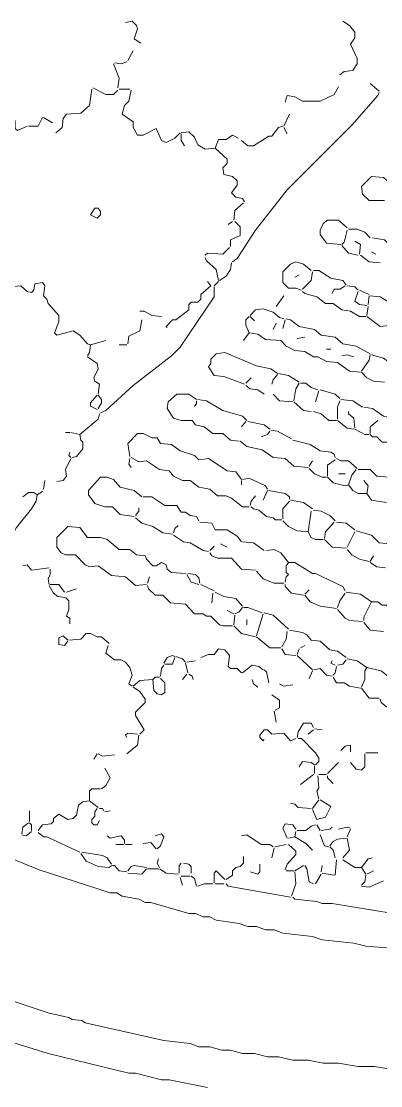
# Model space of a CAD drawing. Header units: millimetres. Extents: x 0 to 150953, y 0 to 85148.
# Drawn here: x 18063 to 27978, y 19600 to 48932 of the extents above; entities that cross this region are included whole.
import ezdxf

# ---------------------------------------------------------------- set-up
doc = ezdxf.new("R2010")
doc.units = ezdxf.units.MM
doc.layers.add('LINEWORK', color=7, linetype='CONTINUOUS', lineweight=0, plot=False)

msp = doc.modelspace()

# ---------------------------------------------------------------- linework, layer by layer
at = {"layer": 'LINEWORK'}
for points in [[(20940.54, 48901.432), (21121.321, 48931.566), (21241.842, 48811.041), (21271.972, 48720.651), (21181.581, 48449.478), (21362.363, 48328.953)], [(26936.464, 48931.566), (27117.245, 48811.041), (27267.896, 48630.26), (27267.896, 48479.612), (27147.376, 48298.83), (27328.158, 47907.133), (27328.158, 47756.486), (27207.636, 47575.704), (26966.595, 47545.57), (26846.073, 47455.179)], [(21151.451, 48118.049), (21000.799, 47846.876)], [(20970.67, 47816.742), (20820.018, 47756.486), (20639.236, 47786.608)], [(20609.106, 47756.486), (20759.758, 47364.788), (20729.627, 47093.616)], [(20006.5, 47063.482), (19946.241, 46611.528), (19705.198, 46400.623), (19313.505, 46370.489), (19223.114, 46249.967), (19192.983, 46008.926), (19012.201, 45858.276)], [(20036.632, 47093.616), (20398.195, 46912.834), (20609.106, 46912.834), (20729.627, 47033.359)], [(20759.758, 47063.482), (21061.06, 47063.482)], [(21091.19, 47033.359), (21030.931, 46732.053), (20910.409, 46611.528), (20850.149, 46370.489), (21151.451, 46159.576), (21151.451, 46008.926), (21271.972, 45798.013), (21422.624, 45798.013), (21784.187, 45978.795), (21934.839, 45647.363), (22055.359, 45587.103), (22296.402, 45707.622), (22447.053, 45858.276)], [(27930.763, 46973.091), (27900.631, 46882.7), (27177.505, 46069.186), (25399.82, 44291.501), (24526.043, 43176.68), (24013.826, 42393.293), (23893.307, 42302.903)], [(26815.942, 47123.75), (26695.422, 46912.834), (26303.728, 46732.053), (25821.643, 46732.053), (25610.733, 46852.577), (25399.82, 46882.7), (25339.56, 46701.919)], [(27689.721, 47214.141), (27930.763, 47003.225)], [(17053.735, 46099.317), (17144.125, 46189.708), (17264.646, 46219.839), (17355.037, 46340.355), (17294.776, 46701.919), (17385.167, 46792.309), (17565.948, 46732.053), (17656.339, 46641.662), (17656.339, 46340.355), (17897.382, 46189.708), (17897.382, 45978.795), (17957.643, 45918.535), (18228.815, 46039.057)], [(25460.079, 46370.489), (25309.429, 46039.057)], [(18650.638, 46280.099), (18530.118, 46039.057), (18258.945, 46039.057)], [(18680.769, 46280.099), (18921.811, 46129.448)], [(22477.184, 45858.276), (22688.095, 45888.404), (22838.747, 45737.754), (22929.138, 45526.841), (23140.049, 45406.322), (23411.222, 45436.45)], [(22477.184, 45828.144), (22477.184, 45647.363), (22567.575, 45496.712)], [(24043.957, 45707.622), (23893.307, 45798.013), (23712.525, 45677.494), (23501.613, 45677.494), (23411.222, 45436.45)], [(25279.298, 46039.057), (25158.778, 46008.926), (24977.997, 45767.885), (24887.606, 45767.885), (24465.78, 45496.712), (24315.13, 45496.712), (24134.348, 45647.363)], [(25309.429, 46008.926), (25399.82, 45828.144)], [(23411.222, 45436.45), (23742.654, 45135.149), (23742.654, 45014.627), (23622.135, 44894.105), (23652.263, 44713.323), (23893.307, 44653.064), (24013.826, 44532.542), (24013.826, 44412.023), (23863.176, 44201.11), (23983.698, 44080.588), (24164.479, 44050.459), (24224.739, 43960.068)], [(28262.195, 44442.151), (28051.285, 44622.933), (27719.85, 44653.064), (27448.677, 44381.891), (27478.808, 44170.979), (27659.59, 43990.197), (28081.413, 43990.197)], [(24194.608, 43929.937), (23953.567, 43719.024), (23923.435, 43447.852)], [(23893.307, 43417.724), (23772.785, 43327.333)], [(23953.567, 43417.724), (24104.217, 43267.07), (24104.217, 43026.029), (23833.045, 42905.507), (23833.045, 42724.725)], [(27056.986, 43236.942), (26815.942, 43447.852), (26514.641, 43447.852), (26394.119, 43357.461), (26303.728, 43176.68), (26303.728, 43056.16), (26484.509, 42815.116), (26876.204, 42784.988)], [(27056.986, 43176.68), (26966.595, 42845.247), (26906.332, 42784.988)], [(27087.114, 43206.811), (27328.158, 43206.811), (27539.068, 43116.42), (27689.721, 42965.769)], [(27267.896, 42875.379), (27418.549, 42784.988), (27388.418, 42513.815)], [(27749.981, 42965.769), (28081.413, 42905.507), (28171.804, 42815.116)], [(23802.916, 42694.597), (23622.135, 42513.815), (23200.309, 42543.944), (23140.049, 42483.684)], [(26906.332, 42754.857), (27087.114, 42543.944), (27358.286, 42483.684)], [(27719.85, 42574.075), (27840.372, 42513.815)], [(23140.049, 42423.425), (23170.18, 42333.034), (23441.353, 42091.99), (23501.613, 41790.689)], [(23863.176, 42272.771), (23833.045, 42091.99), (23712.525, 41911.208), (23531.744, 41790.689)], [(26062.687, 42061.861), (25851.774, 42242.643), (25640.861, 42302.903), (25490.211, 42242.643), (25279.298, 42031.73), (25279.298, 41730.426), (25429.951, 41579.776), (25640.861, 41579.776), (25791.514, 41519.516)], [(27418.549, 42483.684), (27659.59, 42302.903), (27960.894, 42272.771)], [(26092.815, 42031.73), (26062.687, 41790.689), (25821.643, 41549.645)], [(26122.946, 42061.861), (26273.597, 42061.861), (26605.032, 41850.948), (26936.464, 41790.689), (27026.854, 41670.167)], [(17776.861, 41609.907), (18048.034, 41640.036), (18228.815, 41489.385), (18349.336, 41459.254), (18409.597, 41519.516), (18439.727, 41700.298), (18650.638, 41730.426), (18710.899, 41640.036), (18680.769, 41368.863), (18771.16, 41278.472), (18801.29, 41157.953), (19102.592, 40826.518), (19102.592, 40645.737), (18982.072, 40344.436), (19042.333, 40284.173), (19494.287, 40404.695), (19675.068, 40284.173), (19885.98, 40043.132), (19976.371, 40013.001)], [(23200.309, 41760.558), (23290.7, 41640.036)], [(23501.613, 41760.558), (23381.091, 41640.036)], [(25731.252, 41941.339), (25610.733, 41881.08)], [(23381.091, 41609.907), (23381.091, 41338.735), (22447.053, 39952.741), (22206.011, 39711.7), (21151.451, 38898.183), (20398.195, 38205.187), (20247.543, 38144.925)], [(23290.7, 41640.036), (23019.529, 41398.994), (23019.529, 41278.472), (22929.138, 41188.082), (22748.356, 41188.082), (22688.095, 41127.822), (22688.095, 40977.171), (22326.532, 40705.999), (22236.141, 40705.999), (22055.359, 40525.217), (22085.489, 40495.086)], [(25309.429, 41368.863), (25098.516, 41067.562)], [(25821.643, 41489.385), (25881.905, 41429.126), (26213.337, 41338.735), (26454.378, 41157.953), (26665.291, 41157.953), (26906.332, 40977.171), (27147.376, 40947.04), (27388.418, 40796.39), (27569.199, 40796.39)], [(26996.723, 41640.036), (26846.073, 41549.645), (26695.422, 41549.645), (26635.16, 41429.126)], [(27056.986, 41640.036), (27267.896, 41609.907), (27358.286, 41519.516)], [(27358.286, 41489.385), (27267.896, 41218.213), (27388.418, 41127.822), (27599.33, 41097.691)], [(27388.418, 41519.516), (27659.59, 41398.994)], [(27659.59, 41368.863), (27629.459, 41127.822)], [(27689.721, 41368.863), (27960.894, 41338.735), (28201.935, 41188.082), (28382.717, 41188.082), (28473.107, 41127.822), (28503.239, 41037.431)], [(27629.459, 41067.562), (27599.33, 40826.518)], [(21332.233, 40947.04), (21452.754, 40947.04), (21663.666, 40826.518), (21934.839, 40796.39)], [(24345.261, 40796.39), (24254.87, 40705.999), (24254.87, 40555.346), (24345.261, 40344.436)], [(24375.39, 40826.518), (24526.043, 40977.171), (24736.953, 41007.3), (25008.125, 40916.909), (25188.907, 40766.259), (25309.429, 40736.127)], [(24375.39, 40796.39), (24495.912, 40675.868)], [(27599.33, 40796.39), (27960.894, 40525.217), (28292.326, 40555.346)], [(21392.494, 40705.999), (21332.233, 40404.695), (21030.931, 40254.045), (21000.799, 40043.132)], [(25098.516, 40615.608), (25008.125, 40434.827)], [(25339.56, 40705.999), (25279.298, 40464.955)], [(25369.688, 40736.127), (25490.211, 40705.999), (25731.252, 40525.217), (26153.077, 40434.827), (26333.859, 40284.173), (26725.551, 40223.914), (26936.464, 40043.132), (27298.027, 39982.872), (27689.721, 39771.96)], [(24345.261, 40344.436), (24194.608, 40133.523)], [(24345.261, 40344.436), (24586.302, 40314.305), (24797.215, 40163.654), (25219.038, 40133.523), (25369.688, 39982.872), (25610.733, 39862.35), (25881.905, 39832.219), (26122.946, 39681.569), (26243.468, 39681.569), (26484.509, 39561.047), (26785.813, 39530.918), (27117.245, 39289.874), (27418.549, 39259.746)], [(25881.905, 40223.914), (25670.992, 40193.783)], [(19976.371, 40013.001), (19946.241, 39802.091), (19885.98, 39711.7)], [(20398.195, 40133.523), (19976.371, 40013.001)], [(20759.758, 40013.001), (20970.67, 40013.001)], [(26484.509, 39892.482), (26605.032, 39892.482)], [(19885.98, 39681.569), (20157.152, 39500.787), (20187.282, 39350.137), (20066.761, 39109.093), (20096.891, 39018.702), (20217.413, 38928.311), (20187.282, 38657.141)], [(25128.647, 39229.615), (24947.866, 39350.137), (24556.171, 39440.528), (23682.394, 39802.091), (23441.353, 39771.96), (23290.7, 39621.309), (23290.7, 39500.787), (23230.44, 39410.396), (23381.091, 39169.355), (23652.263, 39139.224), (24224.739, 38928.311)], [(26906.332, 39711.7), (27056.986, 39741.828), (27237.767, 39681.569)], [(27689.721, 39741.828), (27659.59, 39591.178), (27448.677, 39289.874)], [(27719.85, 39741.828), (28051.285, 39651.438), (28171.804, 39561.047)], [(24405.521, 39109.093), (24254.87, 38958.442)], [(25128.647, 39199.484), (25008.125, 39048.833), (24977.997, 38928.311)], [(25158.778, 39229.615), (25429.951, 39169.355), (25731.252, 38988.573)], [(27448.677, 39259.746), (27599.33, 39109.093), (27780.112, 39018.702), (28081.413, 38988.573)], [(24254.87, 38898.183), (24375.39, 38807.789), (24586.302, 38777.661), (24767.084, 38657.141)], [(25731.252, 38958.442), (25640.861, 38807.789), (25580.601, 38476.36)], [(25761.383, 38958.442), (25912.033, 38958.442), (26062.687, 38837.923), (26243.468, 38777.661)], [(26273.597, 38747.532), (26183.206, 38446.226)], [(26303.728, 38777.661), (26725.551, 38657.141), (26846.073, 38536.617)], [(20157.152, 38627.007), (19976.371, 38416.097), (19976.371, 38325.707), (20157.152, 38235.316)], [(20187.282, 38627.007), (20277.673, 38506.488), (20277.673, 38416.097), (20187.282, 38265.444)], [(22899.007, 38506.488), (22688.095, 38657.141), (22356.662, 38657.141), (22115.62, 38446.226), (22085.489, 38265.444), (22266.271, 37994.272), (22477.184, 37934.015), (22778.486, 37934.015), (22868.877, 37813.49), (23109.919, 37753.233), (23350.962, 37572.452), (23622.135, 37572.452), (23833.045, 37391.67), (24074.089, 37361.536)], [(22899.007, 38476.36), (22899.007, 38385.969), (22838.747, 38325.707)], [(22929.138, 38506.488), (23170.18, 38476.36), (23622.135, 38205.187), (24164.479, 38054.534), (24284.999, 37934.015)], [(25008.125, 38657.141), (25188.907, 38476.36), (25550.47, 38446.226)], [(25580.601, 38446.226), (25851.774, 38205.187), (26062.687, 38175.053)], [(26846.073, 38476.36), (26785.813, 38295.578), (26785.813, 37964.143)], [(26876.204, 38506.488), (27207.636, 38476.36), (27478.808, 38295.578)], [(26122.946, 38175.053), (26333.859, 38114.797), (26544.769, 37934.015), (26755.682, 37934.015)], [(27087.114, 38175.053), (27087.114, 38114.797), (27237.767, 37994.272), (27267.896, 37723.099)], [(27508.94, 38295.578), (27749.981, 38265.444), (28051.285, 38054.534), (28412.848, 37964.143), (28593.629, 37813.49), (28804.54, 37813.49), (28955.193, 37723.099), (29075.712, 37723.099), (29256.494, 37542.318)], [(20217.413, 38114.797), (20187.282, 37964.143), (19675.068, 37542.318)], [(24254.87, 37903.881), (24134.348, 37753.233)], [(24315.13, 37903.881), (24767.084, 37813.49), (24917.734, 37692.971)], [(26785.813, 37934.015), (27056.986, 37723.099), (27237.767, 37692.971)], [(27900.631, 37934.015), (27689.721, 37753.233), (27689.721, 37572.452)], [(19283.374, 37602.58), (19403.896, 37602.58)], [(19434.026, 37602.58), (19675.068, 37542.318)], [(21061.06, 36939.716), (21000.799, 37301.279), (21271.972, 37572.452), (21422.624, 37572.452), (21663.666, 37451.927), (21814.317, 37451.927), (21904.708, 37301.279), (22206.011, 37271.145), (22447.053, 37090.364), (22838.747, 36969.844), (22959.268, 36849.325), (23230.44, 36879.453), (23742.654, 36548.019), (23983.698, 36517.89), (24134.348, 36306.98)], [(24917.734, 37632.708), (24857.475, 37542.318), (24676.693, 37482.061)], [(24947.866, 37662.842), (25128.647, 37632.708), (25520.342, 37421.798)], [(27267.896, 37692.971), (27539.068, 37542.318), (27659.59, 37542.318)], [(19675.068, 37542.318), (19705.198, 37391.67), (19765.459, 37331.408), (19765.459, 37150.626), (19584.678, 36939.716), (19464.156, 36909.582)], [(24104.217, 37361.536), (24284.999, 37210.888), (24706.824, 37120.498), (25008.125, 36909.582), (25339.56, 36879.453)], [(25550.47, 37391.67), (26032.555, 37271.145), (26303.728, 37090.364), (26605.032, 37060.235), (26695.422, 36999.973), (26725.551, 36909.582)], [(27689.721, 37542.318), (27749.981, 37482.061), (27870.503, 37482.061), (28021.153, 37331.408), (28232.066, 37331.408)], [(19403.896, 37060.235), (19373.765, 36969.844), (19434.026, 36909.582)], [(19434.026, 36879.453), (19283.374, 36578.153), (19313.505, 36397.371)], [(21061.06, 36879.453), (21030.931, 36728.8), (21091.19, 36638.409)], [(21091.19, 36909.582), (21302.103, 36789.063), (21513.015, 36819.191), (21874.578, 36578.153), (22145.75, 36548.019), (22266.271, 36397.371), (22507.314, 36276.846), (22718.225, 36276.846), (22959.268, 36096.065), (23260.571, 36035.808), (23471.481, 35855.026), (23712.525, 35855.026), (23863.176, 35794.764), (24164.479, 35553.72), (24345.261, 35553.72)], [(25339.56, 36879.453), (25580.601, 36668.543), (25972.296, 36638.409)], [(26092.815, 36819.191), (26002.424, 36668.543)], [(26725.551, 36849.325), (26514.641, 36698.672), (26514.641, 36397.371)], [(26755.682, 36879.453), (26876.204, 36819.191), (27087.114, 36819.191), (27328.158, 36608.281)], [(19313.505, 36397.371), (19223.114, 36276.846), (19042.333, 36246.718)], [(26002.424, 36608.281), (26153.077, 36457.628), (26363.987, 36367.237), (26484.509, 36367.237)], [(26815.942, 36457.628), (26996.723, 36457.628)], [(27298.027, 36578.153), (27177.505, 36427.499), (27087.114, 36156.327)], [(27358.286, 36578.153), (27689.721, 36578.153), (27870.503, 36397.371), (28201.935, 36367.237), (28382.717, 36156.327)], [(18710.899, 36276.846), (18680.769, 36035.808)], [(21392.494, 35824.892), (21181.581, 36005.674), (20789.888, 36096.065), (20609.106, 36306.98), (20428.325, 36367.237), (20247.543, 36367.237), (19916.11, 36005.674), (19916.11, 35885.155), (20096.891, 35644.11), (20368.064, 35553.72), (20578.977, 35553.72), (20789.888, 35342.81), (21181.581, 35282.547)], [(24134.348, 36276.846), (24134.348, 36156.327)], [(24164.479, 36306.98), (24345.261, 36337.109), (24797.215, 36126.199), (24857.475, 36035.808)], [(26514.641, 36367.237), (26665.291, 36216.589), (26996.723, 36126.199), (27087.114, 36156.327)], [(27087.114, 36156.327), (27207.636, 36005.674), (27358.286, 35915.283), (27599.33, 35915.283)], [(27508.94, 36276.846), (27629.459, 36126.199), (27599.33, 35915.283)], [(18499.988, 35885.155), (18469.857, 35704.373), (18349.336, 35493.463), (17927.512, 34981.246), (17746.73, 34649.811), (17475.558, 34318.382)], [(18499.988, 35885.155), (18409.597, 35945.417), (18258.945, 35945.417), (18108.293, 35824.892)], [(18650.638, 35975.545), (18499.988, 35885.155)], [(21422.624, 35824.892), (21663.666, 35824.892), (22025.23, 35583.854), (22356.662, 35583.854), (22477.184, 35403.072), (22597.704, 35403.072), (22718.225, 35312.681), (22899.007, 35282.547), (22959.268, 35162.028)], [(24526.043, 35855.026), (24405.521, 35704.373), (24375.39, 35583.854)], [(24857.475, 36005.674), (24736.953, 35734.501)], [(24887.606, 36005.674), (25339.56, 35915.283), (25460.079, 35824.892), (25460.079, 35764.635)], [(27599.33, 35915.283), (27719.85, 35734.501), (28141.675, 35674.244)], [(21302.103, 35523.591), (21302.103, 35433.2), (21211.712, 35312.681)], [(24405.521, 35553.72), (24465.78, 35493.463), (24616.434, 35463.329), (24827.344, 35282.547), (25008.125, 35252.419), (25068.388, 35192.156), (25249.169, 35192.156)], [(25460.079, 35704.373), (25279.298, 35493.463), (25279.298, 35222.29)], [(25490.211, 35734.501), (25851.774, 35674.244), (26092.815, 35493.463)], [(21211.712, 35252.419), (21392.494, 35101.766), (21693.796, 35011.375), (21964.969, 34830.593), (22236.141, 34800.465)], [(26062.687, 35433.2), (25972.296, 34860.727)], [(26122.946, 35463.329), (26333.859, 35433.2), (26574.9, 35312.681), (26725.551, 35162.028)], [(22597.704, 33715.775), (22206.011, 33745.903), (22085.489, 33836.294), (22055.359, 33956.819), (21934.839, 34017.076), (21784.187, 33926.685), (21693.796, 33926.685), (21513.015, 34107.467), (21482.885, 34197.857), (21241.842, 34227.991), (21061.06, 34378.639), (20759.758, 34378.639), (20428.325, 34649.811), (20247.543, 34710.074), (19885.98, 34710.074), (19675.068, 34981.246), (19343.635, 35011.375), (19042.333, 34710.074), (19042.333, 34438.901), (19162.853, 34288.248), (19283.374, 34227.991), (19554.546, 34227.991), (19825.719, 33956.819), (19946.241, 33896.557), (20187.282, 33926.685), (20548.845, 33655.513), (20940.54, 33625.384), (21211.712, 33384.34), (21513.015, 33414.474)], [(22386.793, 35041.509), (22296.402, 34951.118), (22266.271, 34830.593)], [(22989.397, 35131.9), (23320.831, 35101.766)], [(23320.831, 35101.766), (23411.222, 34920.984), (23742.654, 34920.984), (24013.826, 34740.202), (24134.348, 34589.555)], [(25279.298, 35162.028), (25429.951, 35011.375), (25670.992, 34890.856), (25972.296, 34860.727)], [(26695.422, 35131.9), (26454.378, 34860.727), (26424.25, 34679.945)], [(26755.682, 35131.9), (27026.854, 35101.766), (27267.896, 34920.984)], [(22266.271, 34770.336), (22537.443, 34589.555), (22718.225, 34559.421), (23079.788, 34348.511), (23230.44, 34318.382)], [(25972.296, 34860.727), (26062.687, 34710.074), (26183.206, 34649.811), (26394.119, 34649.811)], [(26424.25, 34649.811), (26635.16, 34438.901), (27026.854, 34408.773)], [(27267.896, 34860.727), (27056.986, 34438.901)], [(27298.027, 34890.856), (27719.85, 34770.336), (27930.763, 34559.421), (28232.066, 34529.292), (28412.848, 34348.511)], [(23381.091, 34469.03), (23260.571, 34348.511)], [(23561.872, 34529.292), (23742.654, 34438.901)], [(24164.479, 34589.555), (24465.78, 34559.421), (24767.084, 34348.511)], [(24827.344, 34348.511), (25038.256, 34378.639), (25219.038, 34288.248), (25429.951, 34017.076)], [(27056.986, 34378.639), (27177.505, 34227.991), (27388.418, 34107.467), (27659.59, 34047.21)], [(23260.571, 34288.248), (23320.831, 34197.857), (23471.481, 34137.601), (23863.176, 34137.601), (24134.348, 33836.294), (24526.043, 33806.166)], [(27780.112, 34197.857), (27689.721, 34047.21)], [(18108.293, 33926.685), (18228.815, 33956.819), (18349.336, 33806.166), (18831.42, 33866.428)], [(18861.551, 33836.294), (18861.551, 33685.646), (18801.29, 33565.122), (18831.42, 33414.474)], [(24556.171, 33776.037), (24736.953, 33565.122), (25038.256, 33444.602), (25309.429, 33444.602)], [(25429.951, 34017.076), (25369.688, 33926.685), (25369.688, 33745.903), (25429.951, 33685.646)], [(25429.951, 34017.076), (25610.733, 34017.076), (26092.815, 33715.775), (26183.206, 33715.775), (26936.464, 33354.212), (26996.723, 33233.692)], [(27689.721, 34017.076), (27870.503, 33896.557), (28111.544, 33866.428)], [(21603.405, 33625.384), (21543.144, 33444.602)], [(22627.834, 33685.646), (22748.356, 33474.731), (22959.268, 33414.474)], [(22657.965, 33715.775), (22868.877, 33685.646), (22959.268, 33595.256), (22989.397, 33444.602)], [(25429.951, 33685.646), (25369.688, 33625.384), (25339.56, 33474.731)], [(18831.42, 33384.34), (18951.942, 33173.43), (19072.462, 33083.039), (19253.244, 33052.911)], [(18861.551, 33414.474), (19102.592, 33414.474), (19253.244, 33203.558)], [(19584.678, 33293.949), (19313.505, 33203.558)], [(21543.144, 33384.34), (21573.276, 33293.949), (21754.057, 33113.168), (21964.969, 33113.168), (22175.88, 32902.258), (22597.704, 32872.129), (22838.747, 32600.957), (23079.788, 32600.957), (23170.18, 32540.694), (23290.7, 32540.694), (23531.744, 32299.65), (23622.135, 32269.522), (23893.307, 32269.522)], [(23019.529, 33414.474), (23381.091, 33233.692)], [(23350.962, 33173.43), (23320.831, 32902.258)], [(23411.222, 33203.558), (23652.263, 33083.039), (23983.698, 33022.777), (24164.479, 32811.867)], [(25339.56, 33414.474), (25339.56, 33354.212), (25520.342, 33173.43), (25851.774, 33113.168)], [(26002.424, 33263.821), (25881.905, 33143.302)], [(26996.723, 33173.43), (26846.073, 32962.52), (26785.813, 32781.738)], [(27026.854, 33203.558), (27418.549, 33143.302), (27719.85, 32932.386)], [(19283.374, 33052.911), (19373.765, 32962.52), (19373.765, 32721.476), (19313.505, 32540.694), (19403.896, 32480.432), (19403.896, 32329.784)], [(25881.905, 33113.168), (26032.555, 32932.386), (26303.728, 32811.867), (26755.682, 32751.604)], [(27719.85, 32932.386), (27508.94, 32510.566), (27508.94, 32420.175)], [(27719.85, 32932.386), (27900.631, 32932.386), (28021.153, 32841.995), (28141.675, 32841.995), (28322.457, 32661.214), (28322.457, 32600.957)], [(23742.654, 32691.347), (23923.435, 32600.957)], [(23953.567, 32570.823), (23923.435, 32299.65)], [(24164.479, 32781.738), (24074.089, 32661.214), (23953.567, 32600.957)], [(24194.608, 32781.738), (24315.13, 32781.738), (24706.824, 32631.085)], [(24736.953, 32600.957), (24556.171, 31998.349)], [(24767.084, 32631.085), (25008.125, 32570.823), (25429.951, 32179.131)], [(26785.813, 32721.476), (26996.723, 32480.432), (27117.245, 32420.175), (27478.808, 32390.041)], [(23923.435, 32269.522), (24134.348, 32058.612), (24526.043, 31968.221)], [(24284.999, 32450.303), (24284.999, 32299.65)], [(27508.94, 32359.913), (27689.721, 32149.003), (28051.285, 32118.869)], [(19223.114, 31998.349), (19102.592, 31938.087), (19102.592, 31757.305), (19253.244, 31727.177), (19343.635, 31847.696)], [(19223.114, 31998.349), (19343.635, 31877.83)], [(19373.765, 31877.83), (19705.198, 31907.959), (19855.85, 32058.612), (19976.371, 32058.612), (20157.152, 31968.221), (20277.673, 31968.221), (20488.586, 31787.439)], [(25399.82, 32118.869), (25369.688, 31907.959), (25249.169, 31697.048)], [(25460.079, 32149.003), (25821.643, 32088.74), (25942.165, 32028.478), (26062.687, 31877.83), (26303.728, 31847.696), (26574.9, 31606.658), (26785.813, 31576.524), (27026.854, 31395.742)], [(20458.455, 31727.177), (20398.195, 31516.267), (20639.236, 31335.485), (20820.018, 31335.485), (20940.54, 31275.223), (21061.06, 31124.57), (21121.321, 30913.66), (21030.931, 30672.616), (21121.321, 30612.359)], [(24556.171, 31968.221), (24917.734, 31666.915), (25219.038, 31666.915)], [(25881.905, 31727.177), (25761.383, 31666.915)], [(22296.402, 31425.876), (22236.141, 31456.004), (22085.489, 31395.742), (21995.098, 31245.094)], [(22296.402, 31395.742), (22236.141, 31214.96), (22025.23, 31214.96)], [(22326.532, 31425.876), (22507.314, 31365.614), (22597.704, 31275.223)], [(23019.529, 31395.742), (23230.44, 31486.133), (23381.091, 31486.133), (23501.613, 31636.786), (23682.394, 31606.658), (23802.916, 31456.004), (23772.785, 31154.704), (23833.045, 31094.441), (24013.826, 31094.441), (24134.348, 30973.922)], [(25249.169, 31636.786), (25339.56, 31486.133), (25640.861, 31456.004)], [(25731.252, 31636.786), (25670.992, 31486.133)], [(25670.992, 31456.004), (26092.815, 31064.313)], [(21995.098, 31184.832), (21934.839, 31094.441), (21904.708, 30883.531)], [(22597.704, 31245.094), (22657.965, 30973.922)], [(22868.877, 31305.351), (22627.834, 31275.223)], [(24736.953, 31064.313), (24616.434, 31154.704), (24435.652, 31184.832), (24164.479, 30973.922)], [(26122.946, 31064.313), (26303.728, 31094.441), (26484.509, 30913.66), (26635.16, 30883.531)], [(26635.16, 31305.351), (26605.032, 31245.094), (26725.551, 31184.832)], [(26755.682, 31154.704), (26725.551, 30973.922), (26665.291, 30913.66)], [(27026.854, 31335.485), (26936.464, 31214.96), (26785.813, 31184.832)], [(27056.986, 31365.614), (27328.158, 31305.351), (27599.33, 31124.57)], [(27599.33, 31124.57), (27539.068, 31034.179), (27539.068, 30793.14), (27448.677, 30582.225)], [(27599.33, 31124.57), (27991.022, 31034.179), (28171.804, 30883.531), (28262.195, 30732.878), (28473.107, 30732.878), (28593.629, 30672.616), (28714.149, 30521.968)], [(21874.578, 30853.397), (21754.057, 30853.397), (21693.796, 30793.14)], [(21904.708, 30823.269), (22025.23, 30702.749), (22025.23, 30431.577), (21934.839, 30371.315), (21814.317, 30401.443), (21723.926, 30491.834), (21693.796, 30793.14)], [(22627.834, 30943.788), (22507.314, 30793.14)], [(22688.095, 30943.788), (22778.486, 30883.531), (22808.616, 30793.14)], [(24767.084, 31064.313), (24827.344, 31004.05), (24887.606, 30702.749)], [(26092.815, 31034.179), (26002.424, 30823.269)], [(26665.291, 30853.397), (26755.682, 30702.749), (26966.595, 30702.749), (27117.245, 30612.359), (27418.549, 30552.096)], [(21693.796, 30793.14), (21332.233, 30763.006), (21151.451, 30612.359)], [(21151.451, 30582.225), (21332.233, 30461.705), (21482.885, 30250.795), (21482.885, 30160.405), (21211.712, 29889.232), (21211.712, 29798.841), (21452.754, 29407.144), (21332.233, 29286.625)], [(24435.652, 30793.14), (24465.78, 30672.616), (24586.302, 30582.225)], [(25188.907, 30672.616), (25309.429, 30612.359), (25550.47, 30642.487)], [(27448.677, 30552.096), (27659.59, 30280.924), (27930.763, 30280.924)], [(24977.997, 30371.315), (25188.907, 30220.661), (25188.907, 30009.751), (25068.388, 29949.489)], [(27960.894, 30250.795), (27991.022, 30160.405), (28141.675, 30039.88), (28473.107, 30039.88)], [(25038.256, 29919.361), (25098.516, 29618.06)], [(25640.861, 29166.106), (25490.211, 29105.843), (25309.429, 29316.753), (24977.997, 29286.625), (24857.475, 29407.144), (24767.084, 29407.144), (24646.562, 29256.496), (24646.562, 29196.234), (24736.953, 29105.843), (24767.084, 29135.972)], [(26122.946, 29467.406), (26062.687, 29587.926), (25851.774, 29587.926), (25701.123, 29346.887), (25670.992, 29196.234)], [(26122.946, 29407.144), (25972.296, 29286.625)], [(26153.077, 29437.278), (26363.987, 29407.144)], [(21271.972, 29286.625), (21000.799, 29316.753), (20940.54, 29256.496), (20970.67, 29196.234)], [(21302.103, 29256.496), (21271.972, 28985.324), (20970.67, 28744.28)], [(25701.123, 29166.106), (25791.514, 29166.106), (26183.206, 28774.408), (26273.597, 28623.761), (26273.597, 28533.37), (26183.206, 28442.979)], [(26876.204, 28834.671), (26996.723, 28955.19), (27147.376, 28985.324), (27147.376, 28804.542)], [(27569.199, 28774.408), (27900.631, 28774.408)], [(20157.152, 28744.28), (20066.761, 28593.627)], [(20187.282, 28744.28), (20307.804, 28684.018), (20639.236, 28714.151)], [(26153.077, 28442.979), (26062.687, 28503.236), (25821.643, 28533.37), (25731.252, 28382.717)], [(26815.942, 28503.236), (26514.641, 28201.935)], [(27539.068, 28744.28), (27539.068, 28382.717), (27448.677, 28292.326), (27298.027, 28322.454), (27147.376, 28503.236)], [(20368.064, 28352.588), (20518.716, 28081.416)], [(26122.946, 28171.807), (25761.383, 27900.634)], [(26153.077, 28412.845), (26153.077, 28201.935)], [(26273.597, 28171.807), (26484.509, 28171.807)], [(20518.716, 28081.416), (20398.195, 27870.5), (20277.673, 27780.109)], [(26243.468, 28141.673), (26273.597, 27810.243), (26213.337, 27719.853), (26273.597, 27508.937)], [(26514.641, 28141.673), (26514.641, 28081.416), (26665.291, 27930.763)], [(20247.543, 27780.109), (20006.5, 27780.109), (19946.241, 27719.853), (19946.241, 27448.68)], [(19946.241, 27448.68), (19765.459, 27418.546), (19644.937, 27328.155), (19584.678, 27056.983), (19494.287, 26966.592), (19343.635, 26936.464), (19102.592, 27087.117), (18951.942, 26966.592), (18951.942, 26876.201), (18891.681, 26815.944), (18650.638, 26785.81), (18530.118, 26635.163)], [(19946.241, 27448.68), (20187.282, 27267.898)], [(25490.211, 27388.418), (25610.733, 27358.289), (25701.123, 27267.898), (26062.687, 27237.764)], [(26273.597, 27478.808), (26092.815, 27237.764)], [(26303.728, 27478.808), (26605.032, 27298.027), (26454.378, 26996.726), (26213.337, 26936.464)], [(18289.075, 27177.508), (18289.075, 26876.201)], [(20157.152, 27237.764), (20096.891, 27147.374), (20096.891, 27026.854), (20006.5, 26936.464), (20006.5, 26846.073), (20066.761, 26785.81), (20157.152, 26785.81), (20217.413, 26906.335)], [(20217.413, 27237.764), (20307.804, 27237.764), (20337.934, 27177.508)], [(20518.716, 27177.508), (20368.064, 27147.374)], [(26092.815, 27207.636), (26213.337, 26936.464)], [(18258.945, 26846.073), (18108.293, 26725.554), (18078.163, 26544.772)], [(18289.075, 26846.073), (18349.336, 26785.81), (18349.336, 26635.163)], [(25640.861, 26665.291), (25550.47, 26785.81), (25339.56, 26815.944), (25279.298, 26695.42), (25399.82, 26424.247)], [(26183.206, 26785.81), (26062.687, 26755.682), (25912.033, 26635.163), (25670.992, 26635.163)], [(26213.337, 26785.81), (26303.728, 26635.163)], [(26635.16, 26725.554), (26574.9, 26665.291), (26333.859, 26635.163)], [(27147.376, 26695.42), (27056.986, 26725.554), (26815.942, 26665.291)], [(18349.336, 26605.029), (18198.684, 26484.509), (18078.163, 26514.638)], [(18530.118, 26574.9), (18680.769, 26454.381), (18771.16, 26454.381), (19675.068, 26032.555)], [(20428.325, 26484.509), (20518.716, 26424.247), (20820.018, 26484.509), (20910.409, 26363.99), (20910.409, 26273.599)], [(21754.057, 26484.509), (21934.839, 26544.772), (21995.098, 26454.381), (21904.708, 26213.337), (21814.317, 26122.946)], [(24134.348, 26484.509), (24284.999, 26514.638), (24676.693, 26243.465), (24917.734, 26243.465), (25008.125, 26183.209)], [(25610.733, 26454.381), (25429.951, 26424.247)], [(25640.861, 26605.029), (25610.733, 26454.381)], [(25610.733, 26454.381), (25912.033, 26273.599), (26092.815, 26092.818)], [(26303.728, 26514.638), (26424.25, 26213.337), (26544.769, 26183.209)], [(27026.854, 26424.247), (26785.813, 26394.119), (26665.291, 26333.856), (26574.9, 26213.337)], [(27056.986, 26424.247), (27117.245, 26092.818), (26936.464, 25881.902)], [(27147.376, 26665.291), (27056.986, 26454.381)], [(16993.474, 26183.209), (18560.247, 25550.473), (20518.716, 24917.737), (20699.497, 24917.737), (20850.149, 24827.346), (21302.103, 24736.956), (21482.885, 24646.565), (21633.535, 24646.565), (22688.095, 24345.258), (22868.877, 24345.258), (23079.788, 24254.867), (23260.571, 24254.867), (23441.353, 24164.477), (24074.089, 24074.086), (24315.13, 23983.695), (24556.171, 23983.695), (24797.215, 23893.304), (25038.256, 23893.304), (25279.298, 23802.913), (26092.815, 23712.523), (26363.987, 23622.132), (27237.767, 23531.741), (27569.199, 23441.35), (28714.149, 23350.959)], [(20669.367, 26243.465), (20880.279, 26243.465)], [(20940.54, 26243.465), (21121.321, 26243.465)], [(21422.624, 26273.599), (21633.535, 26303.728), (21784.187, 26122.946)], [(25038.256, 26153.075), (24977.997, 25881.902)], [(25369.688, 26243.465), (25068.388, 26183.209)], [(25429.951, 26243.465), (25640.861, 26062.684), (25640.861, 25972.293), (25399.82, 25701.121), (25339.56, 25550.473)], [(26574.9, 26183.209), (26665.291, 26092.818), (26725.551, 25881.902)], [(19705.198, 26002.427), (19855.85, 25791.511), (20187.282, 25640.864), (20488.586, 25610.73), (20548.845, 25670.992)], [(19735.328, 26032.555), (20307.804, 25942.165), (20428.325, 25881.902), (20548.845, 25701.121)], [(21844.448, 25851.774), (21814.317, 25731.255), (21874.578, 25610.73)], [(24194.608, 25912.036), (24194.608, 25731.255), (24104.217, 25640.864), (23983.698, 25610.73), (23893.307, 25520.339), (23893.307, 25399.82), (23712.525, 25279.3)], [(26755.682, 25821.645), (26725.551, 25399.82)], [(26936.464, 25821.645), (27267.896, 25610.73), (27448.677, 25610.73)], [(27749.981, 25881.902), (27629.459, 25851.774), (27448.677, 25610.73)], [(20578.977, 25670.992), (20639.236, 25670.992), (20759.758, 25520.339), (20970.67, 25490.211)], [(21513.015, 25610.73), (21181.581, 25670.992), (21091.19, 25640.864), (21000.799, 25520.339)], [(21513.015, 25580.601), (21392.494, 25429.948), (21000.799, 25460.082)], [(21543.144, 25580.601), (21844.448, 25580.601)], [(21874.578, 25580.601), (22055.359, 25460.082), (22386.793, 25429.948)], [(22477.184, 25731.255), (22416.923, 25670.992), (22416.923, 25460.082)], [(22537.443, 25731.255), (22688.095, 25701.121), (22748.356, 25640.864), (22748.356, 25460.082)], [(23441.353, 25520.339), (23381.091, 25460.082), (23381.091, 25188.91)], [(23441.353, 25520.339), (23682.394, 25279.3)], [(24646.562, 25701.121), (24646.562, 25490.211), (24586.302, 25429.948), (24375.39, 25490.211)], [(25369.688, 25520.339), (25580.601, 25520.339)], [(25851.774, 25670.992), (25610.733, 25520.339)], [(25881.905, 25670.992), (25942.165, 25580.601), (26002.424, 25219.038), (26122.946, 25158.776)], [(26363.987, 25670.992), (26333.859, 25490.211)], [(27448.677, 25610.73), (27569.199, 25429.948)], [(27780.112, 25520.339), (27599.33, 25429.948)], [(22447.053, 25339.557), (22507.314, 25128.647)], [(22477.184, 25369.691), (22718.225, 25369.691)], [(22748.356, 25369.691), (22838.747, 25309.429), (22899.007, 25098.519)], [(25610.733, 25490.211), (25640.861, 25158.776), (25520.342, 24827.346)], [(26333.859, 25429.948), (26183.206, 25158.776)], [(26363.987, 25460.082), (26695.422, 25399.82)], [(27569.199, 25399.82), (27539.068, 25219.038), (27448.677, 25128.647)], [(28051.285, 25249.166), (27659.59, 25068.385), (27448.677, 25098.519)], [(23350.962, 25158.776), (23109.919, 25158.776), (22929.138, 25098.519)], [(23411.222, 25158.776), (23652.263, 25158.776)], [(23712.525, 25158.776), (23772.785, 25098.519), (25490.211, 24797.212)], [(25550.47, 24797.212), (25610.733, 24736.956), (26213.337, 24676.693), (26363.987, 24616.431), (26635.16, 24616.431), (28322.457, 24345.258), (28714.149, 24345.258), (28894.93, 24285.001), (29527.666, 24254.867), (29738.579, 24194.611), (33143.299, 23923.438), (35282.55, 23863.176)], [(17083.864, 22175.879), (18831.42, 21603.405), (19373.765, 21482.886), (19464.156, 21422.624), (19735.328, 21392.495), (19825.719, 21332.233), (21995.098, 20850.15), (22718.225, 20759.76), (22959.268, 20669.369), (23260.571, 20669.369), (23592.003, 20578.978), (23833.045, 20578.978), (24164.479, 20488.587), (24495.912, 20488.587), (24857.475, 20398.196), (25158.778, 20398.196), (25550.47, 20307.805), (25972.296, 20307.805), (26394.119, 20217.415), (26815.942, 20217.415), (27358.286, 20127.024), (27810.241, 20127.024), (28352.585, 20036.633)], [(15848.523, 21211.714), (15848.523, 21392.495), (16059.436, 21422.624), (17144.125, 21000.798), (18801.29, 20488.587), (21030.931, 19946.242), (21211.712, 19946.242), (21934.839, 19765.461), (22145.75, 19765.461), (23200.309, 19554.545)]]:
    msp.add_lwpolyline(points, dxfattribs=at)
msp.add_lwpolyline([(20096.891, 43779.287), (20187.282, 43779.287), (20247.543, 43688.896), (20247.543, 43598.505), (20157.152, 43508.114), (19976.371, 43598.505)], close=True, dxfattribs=at)

doc.saveas('drawing.dxf')
